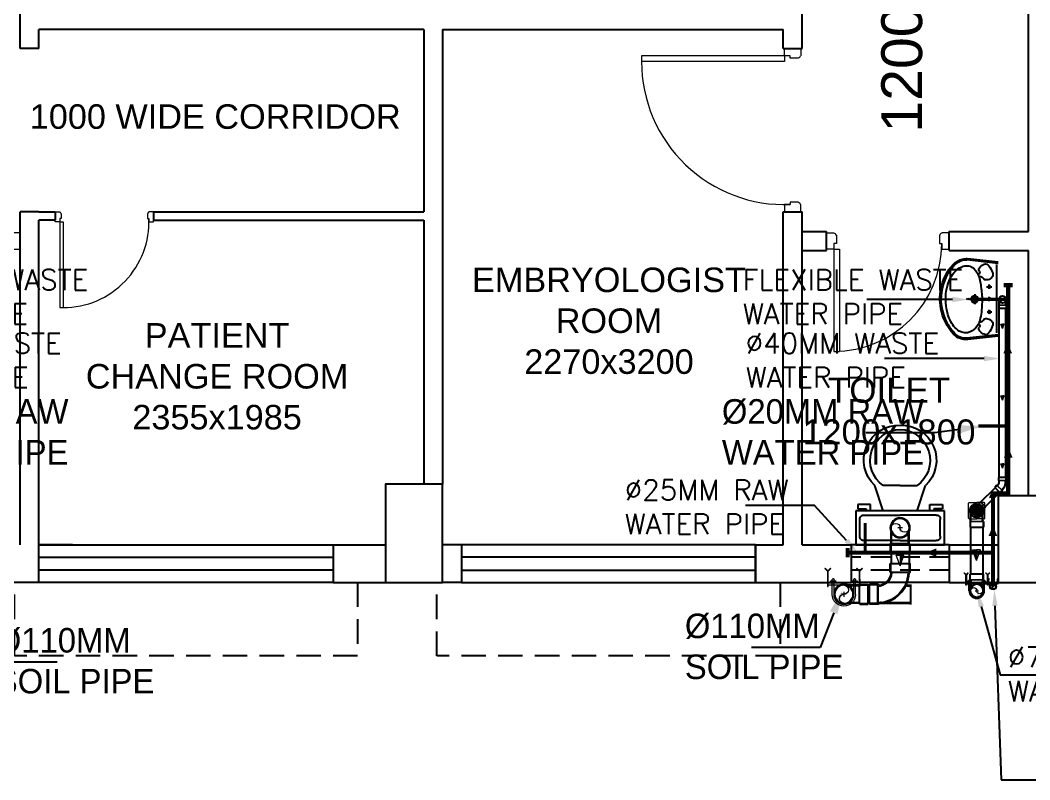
# Model space of a CAD drawing. Header units: millimetres. Extents: x 1448174 to 1599581, y -224422 to -106989.
# Drawn here: x 1552087 to 1558266, y -207290 to -202645 of the extents above; entities that cross this region are included whole.
import ezdxf
from ezdxf import colors
from ezdxf.entities.mleader import LeaderData, LeaderLine
from ezdxf.enums import TextEntityAlignment as Align
from ezdxf.math import Vec2, Vec3

# ---------------------------------------------------------------- set-up
doc = ezdxf.new("R2010")
doc.units = ezdxf.units.MM
doc.header["$LTSCALE"] = 600
doc.header["$MEASUREMENT"] = 0
for name, pattern in [('AI9-LType1', [1.875, 1.25, -0.625]), ('CENTER2', [1.125, 0.75, -0.125, 0.125, -0.125]), ('HIDDEN', [0.375, 0.25, -0.125])]:
    doc.linetypes.add(name, pattern=pattern)
for name, color, linetype, lineweight in [('22-FTfix', 8, 'Continuous', 9), ('DOOR', 144, 'Continuous', 13), ('PHE-SP', 1, 'Continuous', 0), ('PL-CLAMP', 211, 'Continuous', 13), ('PL-RA WATER SUPPLY PIPE', 100, 'Continuous', 0), ('PL-SOFT  WATER SUPPLY PIPE', 162, 'Continuous', 9), ('PL-WATER PIPE CLAMP', 6, 'Continuous', 9), ('PL-WATER PIPING', 1, 'Continuous', 9), ('WALL LINE', 7, 'Continuous', 35)]:
    doc.layers.add(name, color=color, linetype=linetype, lineweight=lineweight)
for name, color, linetype in [('col', 5, 'Continuous'), ('Lines', 7, 'Continuous'), ('phe-text', 1, 'Continuous'), ('PL- WASTE PIPE', 6, 'Continuous'), ('PL-SOIL PIPE', 1, 'Continuous'), ('TEXT', 253, 'Continuous'), ('wall', 1, 'Continuous'), ('walls', 250, 'Continuous'), ('Window', 4, 'Continuous')]:
    doc.layers.add(name, color=color, linetype=linetype)
doc.styles.add('ARIAL', font='arial.ttf')
doc.styles.add('ROMANS', font='romans.shx')
doc.styles.get("Standard").update_dxf_attribs({"font": 'stylu.ttf'})

# ---------------------------------------------------------------- blocks, each defined once
blk = doc.blocks.new('750')
at = {"layer": 'DOOR', "color": 8}
for p, q in [((-50, 705), (-47.5, 705)), ((-35, 690), (-35, 692.5)), ((50, 45), (50, 80)), ((50, 80), (675, 80)), ((675, 45), (675, 80)), ((-50, 45), (-47.5, 45)), ((-35, 60), (-35, 57.5)), ((50, 45), (675, 45))]:
    blk.add_line(p, q, dxfattribs=at)
for points in [[(15, 690), (15, 705), (50, 705), (50, 750), (-50, 750), (-50, 705)], [(-35, 690), (15, 690)], [(15, 60), (15, 45), (50, 45), (50, 0), (-50, 0), (-50, 45)], [(-35, 60), (15, 60)]]:
    blk.add_lwpolyline(points, dxfattribs=at)
for centre, radius, start, end in [((-35, 705), 12.5, 180, 270), ((15, 45), 660, 0, 90), ((-35, 45), 12.5, 90, 180)]:
    blk.add_arc(centre, radius, start, end, dxfattribs=at)
blk = doc.blocks.new('W1800')
at = {"layer": 'wall', "color": 7}
for p, q in [((0, -57.5), (0, 172.5)), ((1800, 172.5), (1800, -57.5))]:
    blk.add_line(p, q, dxfattribs=at)
at = {"layer": 'Window'}
for p, q in [((0, 172.5), (1800, 172.5)), ((0, 97.5), (1800, 97.5)), ((1800, 17.5), (0, 17.5)), ((1800, -57.5), (0, -57.5))]:
    blk.add_line(p, q, dxfattribs=at)
blk = doc.blocks.new('A$C19B8274B')
at = {"layer": 'DOOR'}
blk.add_line((-45, 925), (-80, 925), dxfattribs=at)
at = {"layer": 'DOOR', "color": 8}
for p, q in [((-80, 50), (-80, 925)), ((-45, 50), (-45, 925)), ((-45, 50), (-80, 50)), ((-955, -50), (-955, -47.5)), ((-940, -35), (-942.5, -35)), ((-60, -35), (-57.5, -35)), ((-45, -50), (-45, -47.5))]:
    blk.add_line(p, q, dxfattribs=at)
for points in [[(-940, 15), (-955, 15), (-955, 50), (-1000, 50), (-1000, -50), (-955, -50)], [(-940, -35), (-940, 15)], [(-60, 15), (-45, 15), (-45, 50), (0, 50), (0, -50), (-45, -50)], [(-60, -35), (-60, 15)]]:
    blk.add_lwpolyline(points, dxfattribs=at)
for centre, radius, start, end in [((-80, 50), 875, 90, 182.29244), ((-955, -35), 12.5, 270, 0), ((-45, -35), 12.5, 180, 270)]:
    blk.add_arc(centre, radius, start, end, dxfattribs=at)
blk = doc.blocks.new('clamp')
at = {"layer": 'PL-CLAMP'}
for p, q in [((105.4, 198.4), (168.6, 198.4)), ((105.4, 191.1), (168.6, 191.1)), ((156.2, 205.8), (161.2, 205.8)), ((156.2, 183.7), (161.2, 183.7)), ((163.2, 185.7), (163.2, 203.8)), ((170.6, 196.4), (170.6, 193.1)), ((105.4, 109.4), (168.6, 109.4)), ((105.4, 102), (168.6, 102)), ((156.2, 116.8), (161.2, 116.8)), ((156.2, 94.7), (161.2, 94.7)), ((163.2, 96.7), (163.2, 114.8)), ((170.6, 107.4), (170.6, 104))]:
    blk.add_line(p, q, dxfattribs=at)
for points in [[(138.4, 216.5, -0.414214), (139.4, 217.5), (203.1, 217.5), (214, 228.4), (215.4, 227), (203.9, 215.5), (215.3, 204), (213.9, 202.6), (203, 213.5), (139.4, 213.5, -0.414214), (138.4, 214.5), (138.4, 216.5)], [(138.4, 84.3, -0.414214), (139.4, 85.3), (203.1, 85.3), (214, 96.3), (215.4, 94.9), (203.9, 83.3), (215.3, 71.9), (213.9, 70.5), (203, 81.3), (139.4, 81.3, -0.414214), (138.4, 82.3), (138.4, 84.3)]]:
    blk.add_lwpolyline(points, format="xyb", dxfattribs=at)
for points in [[(146.2, 81.3), (146.2, 217.5)], [(156.2, 81.3), (156.2, 217.5)]]:
    blk.add_lwpolyline(points, dxfattribs=at)
for centre, radius, start, end in [((105.4, 150.2), 48.2, 90, 270), ((161.2, 203.8), 2, 0, 90), ((161.2, 185.7), 2, 270, 0), ((168.6, 196.4), 2, 0, 90), ((168.6, 193.1), 2, 270, 0), ((161.2, 114.8), 2, 0, 90), ((161.2, 96.7), 2, 270, 0), ((168.6, 107.4), 2, 0, 90), ((168.6, 104), 2, 270, 0)]:
    blk.add_arc(centre, radius, start, end, dxfattribs=at)
blk = doc.blocks.new('RISER UP 100')
at = {"color": 0, "linetype": 'Continuous'}
for p, q in [((-98.5, 60), (-148.5, 60)), ((-148.5, -60), (-148.5, 60)), ((-98.5, 60), (-93.5, 55)), ((-93.5, 55), (-24, 55)), ((-98.5, -60), (-148.5, -60)), ((-98.5, -60), (-93.5, -55)), ((-93.5, -55), (-24, -55))]:
    blk.add_line(p, q, dxfattribs=at)
at = {"color": 8, "linetype": 'Continuous', "lineweight": 0, "ltscale": 0.005}
for p, q in [((-98.5, 55), (-148.5, 55)), ((-98.5, -55), (-98.5, 55)), ((-98.5, 55), (-93.5, 50)), ((-93.5, -50), (-93.5, 50)), ((-93.5, 50), (-33.2, 50)), ((-98.5, -55), (-148.5, -55)), ((-98.5, -55), (-93.5, -50)), ((-93.5, -50), (-33.2, -50))]:
    blk.add_line(p, q, dxfattribs=at)
at = {"color": 8, "linetype": 'CENTER2', "lineweight": 0}
for p, q in [((-15, 0), (15, 0)), ((0, 15), (0, -15))]:
    blk.add_line(p, q, dxfattribs=at)
at = {"color": 0, "linetype": 'Continuous'}
blk.add_circle((0, 0), 60, dxfattribs=at)
at = {"color": 8, "linetype": 'Continuous', "lineweight": 0, "ltscale": 0.005}
blk.add_circle((0, 0), 55, dxfattribs=at)
at = {"color": 8, "linetype": 'Continuous', "lineweight": 0}
for centre, start, end in [((0, 27.5), 90, 270), ((0, -27.5), 270, 90)]:
    blk.add_arc(centre, 27.5, start, end, dxfattribs=at)
blk = doc.blocks.new('ELBOW')
at = {"color": 0, "linetype": 'Continuous'}
for p, q in [((-114, 296), (107, 296)), ((-114, 203), (-114, 296)), ((107, 203), (107, 296)), ((-114, 203), (-104, 192)), ((-103, 196), (-103, -160)), ((107, 203), (96, 192)), ((243, 68), (232, 57)), ((243, 68), (337, 68)), ((337, 68), (337, -154)), ((96, -97), (96, -160)), ((243, -154), (233, -143)), ((243, -154), (337, -154))]:
    blk.add_line(p, q, dxfattribs=at)
at = {"color": 8, "linetype": 'Continuous', "lineweight": 0, "ltscale": 0.005}
for p, q in [((-104, 207), (-104, 296)), ((96, 207), (96, 296)), ((-104, 207), (96, 207)), ((-104, 207), (-93, 196)), ((-93, 196), (86, 196)), ((-93, 120), (-93, -160)), ((96, 207), (86, 196)), ((247, 57), (237, 47)), ((237, 46), (237, -132)), ((247, 57), (247, -143)), ((247, 57), (337, 57)), ((85, -92), (85, -160)), ((247, -143), (237, -132)), ((247, -143), (337, -143))]:
    blk.add_line(p, q, dxfattribs=at)
at = {"color": 8, "linetype": 'Continuous', "ltscale": 0.005}
blk.add_line((-93, 168), (-93, 170), dxfattribs=at)
at = {"color": 0, "linetype": 'Continuous', "const_width": 25}
blk.add_lwpolyline([(-119, -160), (107, -160)], dxfattribs=at)
at = {"color": 0, "linetype": 'Continuous'}
for radius, start, end in [(352, 182.6788, 267.4888), (153, 186.5529, 263.9469)]:
    blk.add_arc((248, 209), radius, start, end, dxfattribs=at)
at = {"color": 8, "linetype": 'Continuous', "lineweight": 0, "ltscale": 0.005}
for centre, radius, start, end in [((246, 207), 339, 180, 268.3564), ((247, 207), 162, 180.0823, 266.3468)]:
    blk.add_arc(centre, radius, start, end, dxfattribs=at)
at = {"layer": 'PL-SOIL PIPE', "ltscale": 300}
blk.add_line((-93, 196), (-93, 207), dxfattribs=at)
blk = doc.blocks.new('A$C0B1B3CFA')
at = {"layer": 'PHE-SP'}
h = blk.add_hatch(color=7, dxfattribs=at)
h.dxf.hatch_style = 1
h.paths.add_polyline_path([(-0.0495, 0.0226), (-0.0495, 0), (0.0124, 0)])
at = {"layer": 'PHE-SP', "color": 7}
for points in [[(-0.0495, 0), (0.0124, 0), (-0.0495, 0.0226), (-0.0495, 0)], [(-0.0495, 0), (0.0124, 0), (-0.0495, -0.0226), (-0.0495, 0)]]:
    blk.add_lwpolyline(points, dxfattribs=at)
blk = doc.blocks.new('Z$W@#3BD47561')
at = {"layer": 'PHE-SP', "xscale": 49.00933755098914, "yscale": 49.00933755098914, "zscale": 49.00933755098914, "rotation": 270}
blk.add_blockref('A$C0B1B3CFA', (0, 0), dxfattribs=at)
blk = doc.blocks.new('Z$W@#4AA511D8')
at = {"layer": 'phe-text', "linetype": 'ByBlock', "lineweight": -2, "ltscale": 0.5, "xscale": 0.0244727334018079, "yscale": 0.0244727334018079, "zscale": 0.0244727334018079, "rotation": 270}
blk.add_blockref('Z$W@#3BD47561', (0.0148, 0), dxfattribs=at)
blk = doc.blocks.new('A$C525867A1')
at = {"layer": '22-FTfix', "color": 1, "lineweight": 0}
for p, q in [((-3.7, 76.6), (-40.1, 40.1)), ((76.4, 3.7), (3.3, 76.6)), ((-76.6, 3.5), (-40.1, 40.1)), ((42, 42.1), (-42, -42.1)), ((-3.5, -76.4), (-76.6, -3.4)), ((3.4, -76.4), (39.9, -39.8)), ((76.4, -3.3), (39.9, -39.8))]:
    blk.add_line(p, q, dxfattribs=at)
at = {"layer": '22-FTfix', "color": 1, "linetype": 'AI9-LType1', "lineweight": 0}
blk.add_line((42, -41.9), (-42.2, 42.1), dxfattribs=at)
at = {"layer": '22-FTfix', "color": 3, "lineweight": 0}
for p, q in [((-18.4, 18.3), (-39.5, -2.8)), ((-10.4, 10.4), (-35.8, -15.1)), ((-14.5, 14.5), (-35.7, -6.6)), ((-23.3, 23.2), (-32.4, 14)), ((-6.5, 6.5), (-31.9, -18.9)), ((-23.3, 23.2), (-14.1, 32.4)), ((-18.4, 18.3), (2.7, 39.5)), ((-14.5, 14.5), (6.6, 35.7)), ((-10.4, 10.4), (15, 35.8)), ((-6.5, 6.5), (18.9, 32)), ((-1.9, 1.2), (-1.5, 1.5)), ((-1.4, 0.7), (-1.9, 1.2)), ((-1.2, 1.9), (-1.5, 1.5)), ((-0.7, 1.4), (-1.2, 1.9)), ((1.2, 1.9), (0.7, 1.4)), ((1.9, 1.2), (1.2, 1.9)), ((1.9, 1.2), (1.4, 0.7)), ((5.2, 9.3), (24.6, 28.7)), ((6.5, -6.5), (31.9, 18.9)), ((9.2, 5.2), (28.6, 24.6)), ((10.4, -10.4), (35.8, 15.1)), ((14.5, -14.5), (35.7, 6.6)), ((18.4, -18.3), (39.5, 2.8)), ((-9.2, -5.2), (-28.6, -24.6)), ((-5.2, -9.3), (-24.6, -28.7)), ((6.5, -6.5), (-18.9, -32)), ((10.4, -10.4), (-15, -35.8)), ((14.5, -14.5), (-6.6, -35.7)), ((18.4, -18.3), (-2.7, -39.5)), ((-1.9, -1.2), (-1.4, -0.7)), ((-1.2, -1.9), (-1.9, -1.2)), ((-1.2, -1.9), (-0.7, -1.4)), ((1.2, -1.9), (0.7, -1.4)), ((1.2, -1.9), (1.5, -1.5)), ((1.9, -1.2), (1.4, -0.7)), ((1.9, -1.2), (1.5, -1.5)), ((23.3, -23.2), (14.1, -32.4)), ((23.3, -23.2), (32.4, -14))]:
    blk.add_line(p, q, dxfattribs=at)
at = {"layer": '22-FTfix', "color": 1, "lineweight": 0}
blk.add_circle((-0.1, 0.1), 49.4, dxfattribs=at)
at = {"layer": '22-FTfix', "color": 3, "lineweight": 0}
for centre, radius in [((0, 0), 45.2), ((-0.1, -0.1), 44.9), ((0, 0), 4.18), ((0, 0), 3.93)]:
    blk.add_circle(centre, radius, dxfattribs=at)
at = {"layer": '22-FTfix', "color": 1, "lineweight": 0}
for points in [[(3.3, 76.6), (1.4, 78.5), (-1.8, 78.5), (-3.7, 76.6)], [(-76.6, 3.5), (-78.5, 1.6), (-78.5, -1.5), (-76.6, -3.4)], [(76.4, -3.3), (78.3, -1.4), (78.3, 1.8), (76.4, 3.7)], [(-3.5, -76.4), (-1.6, -78.3), (1.5, -78.3), (3.4, -76.4)]]:
    blk.add_open_spline(points, degree=3, dxfattribs=at)
for points in [[(-35.3, 35.2), (-54.6, 15.8), (-54.6, -15.7), (-35.2, -35), (-15.8, -54.4), (15.7, -54.4), (35, -35)], [(-35.3, 35.2), (-15.9, 54.6), (15.5, 54.6), (35, 35.3), (54.4, 15.9), (54.4, -15.6), (35, -35)]]:
    blk.add_open_spline(points, degree=3, knots=[0, 0, 0, 0, 1, 1, 1, 2, 2, 2, 2], dxfattribs=at)
at = {"layer": '22-FTfix', "color": 3, "lineweight": 0}
for points in [[(-36.8, 17.1), (-37.4, 15.7), (-36.8, 14.1), (-35.5, 13.5), (-34.4, 13), (-33.2, 13.2), (-32.4, 14)], [(-14.1, 32.4), (-13, 33.4), (-13, 35.2), (-14.1, 36.2), (-14.9, 37), (-16.1, 37.2), (-17.2, 36.7)], [(6.6, 35.7), (7.6, 36.7), (7.6, 38.5), (6.6, 39.5), (5.5, 40.6), (3.8, 40.6), (2.7, 39.5)], [(5.2, 9.3), (4.1, 8.1), (4.1, 6.3), (5.2, 5.2), (6.3, 4.1), (8.1, 4.1), (9.2, 5.2)], [(18.9, 32), (19.9, 33), (19.9, 34.8), (18.9, 35.8), (17.8, 36.9), (16.1, 36.9), (15, 35.8)], [(28.6, 24.6), (29.7, 25.7), (29.7, 27.6), (28.6, 28.7), (27.5, 29.8), (25.7, 29.8), (24.6, 28.7)], [(35.8, 15.1), (36.8, 16.2), (36.8, 17.9), (35.8, 18.9), (34.7, 20), (33, 20), (31.9, 18.9)], [(39.5, 2.8), (40.6, 3.9), (40.5, 5.6), (39.5, 6.6), (38.4, 7.7), (36.7, 7.7), (35.7, 6.6)], [(-39.5, -2.8), (-40.6, -3.9), (-40.5, -5.6), (-39.5, -6.6), (-38.4, -7.7), (-36.7, -7.7), (-35.7, -6.6)], [(-35.8, -15.1), (-36.8, -16.2), (-36.8, -17.9), (-35.8, -18.9), (-34.7, -20), (-33, -20), (-31.9, -18.9)], [(-28.6, -24.6), (-29.7, -25.7), (-29.7, -27.6), (-28.6, -28.7), (-27.5, -29.8), (-25.7, -29.8), (-24.6, -28.7)], [(-18.9, -32), (-19.9, -33), (-19.9, -34.8), (-18.9, -35.8), (-17.8, -36.9), (-16.1, -36.9), (-15, -35.8)], [(-5.2, -9.3), (-4.1, -8.1), (-4.1, -6.3), (-5.2, -5.2), (-6.3, -4.1), (-8.1, -4.1), (-9.2, -5.2)], [(-6.6, -35.7), (-7.6, -36.7), (-7.6, -38.4), (-6.6, -39.5), (-5.5, -40.6), (-3.8, -40.6), (-2.7, -39.5)], [(14.1, -32.4), (13, -33.4), (13, -35.1), (14.1, -36.2), (14.9, -37), (16.1, -37.2), (17.2, -36.7)], [(36.8, -17.1), (37.4, -15.7), (36.8, -14.1), (35.5, -13.5), (34.4, -13), (33.2, -13.2), (32.4, -14)]]:
    blk.add_open_spline(points, degree=3, knots=[0, 0, 0, 0, 1, 1, 1, 2, 2, 2, 2], dxfattribs=at)
for points in [[(-28.7, 28.6), (-32, 25.3), (-34.8, 21.4), (-36.8, 17.1)], [(-17.2, 36.7), (-21.4, 34.7), (-25.3, 32), (-28.7, 28.6)], [(-1.4, -0.7), (-1, -0.3), (-1, 0.3), (-1.4, 0.7)], [(-0.7, 1.4), (-0.3, 1), (0.3, 1), (0.7, 1.4)], [(1.4, 0.7), (1, 0.3), (1, -0.3), (1.4, -0.7)], [(0.7, -1.4), (0.3, -1), (-0.3, -1), (-0.7, -1.4)], [(17.2, -36.7), (21.4, -34.7), (25.3, -32), (28.7, -28.6)], [(28.7, -28.6), (32, -25.3), (34.8, -21.4), (36.8, -17.1)]]:
    blk.add_open_spline(points, degree=3, dxfattribs=at)
blk = doc.blocks.new('G$C6D3250BF')
at = {"layer": 'PL- WASTE PIPE', "linetype": 'ByBlock', "ltscale": 5, "xscale": -0.08841918452952499, "yscale": 0.08841918454157253, "zscale": 0.08841918448567115, "rotation": 225.0593839872961}
blk.add_blockref('A$C525867A1', (0, 0), dxfattribs=at)
blk = doc.blocks.new('WATER PIPE CLAMP')
at = {"layer": 'PL-CLAMP'}
for p, q in [((-61, 87), (-63, 86)), ((-63, 86), (-54, 78)), ((-52, 78), (-61, 87)), ((-54, 78), (-54, 28)), ((-54, 41), (53, 41)), ((-54, 33), (53, 33)), ((-53, 27), (-52, 27)), ((-43, 87), (-52, 78)), ((-51, 78), (-42, 86)), ((-51, 28), (-51, 78)), ((-44, 41), (-44, 45)), ((-42, 86), (-43, 87)), ((-42, 46), (-28, 46)), ((-38, 1), (-38, 51)), ((-34, 52), (-36, 52)), ((-32, 1), (-32, 51)), ((-26, 41), (-26, 45)), ((26, 41), (26, 45)), ((28, 46), (42, 46)), ((32, 1), (32, 51)), ((36, 52), (34, 52)), ((38, 1), (38, 51)), ((42, 87), (41, 86)), ((41, 86), (50, 78)), ((51, 78), (42, 87)), ((44, 41), (44, 45)), ((50, 78), (50, 28)), ((50, 27), (52, 27)), ((60, 87), (51, 78)), ((53, 78), (61, 86)), ((53, 28), (53, 78)), ((61, 86), (60, 87))]:
    blk.add_line(p, q, dxfattribs=at)
for centre, radius, start, end in [((-53, 28), 0.784, 180.024, 270.024), ((-52, 28), 0.784, 270.024, 0.024), ((-42, 45), 1.57, 90.025, 180.025), ((-36, 51), 1.57, 90.025, 180.025), ((0, 1), 37.8, 180.025, 0.025), ((-34, 51), 1.57, 0.025, 90.025), ((-28, 45), 1.57, 0.025, 90.025), ((28, 45), 1.57, 90.025, 180.025), ((34, 51), 1.57, 90.025, 180.025), ((36, 51), 1.57, 0.025, 90.025), ((42, 45), 1.57, 0.025, 90.025), ((50, 28), 0.784, 180.024, 270.024), ((52, 28), 0.784, 270.024, 0.024)]:
    blk.add_arc(centre, radius, start, end, dxfattribs=at)
blk = doc.blocks.new('1234WE12')
at = {"layer": 'PL-SOFT  WATER SUPPLY PIPE', "color": 8, "linetype": 'CENTER2', "lineweight": 0}
for p, q in [((4.4, 0), (-4.4, 0)), ((0, 4.4), (0, -4.3))]:
    blk.add_line(p, q, dxfattribs=at)
at = {"layer": 'PL-SOFT  WATER SUPPLY PIPE', "color": 3, "linetype": 'Continuous'}
blk.add_circle((0, 0), 17.5, dxfattribs=at)
at = {"layer": 'PL-SOFT  WATER SUPPLY PIPE', "color": 8, "linetype": 'Continuous', "lineweight": 0, "ltscale": 0.005}
blk.add_circle((0, 0), 16, dxfattribs=at)
at = {"layer": 'PL-SOFT  WATER SUPPLY PIPE', "color": 8, "linetype": 'Continuous', "lineweight": 0}
for centre, start, end in [((-8, 0), 180.13833, 0.13833), ((8, 0), 0.13833, 180.13833)]:
    blk.add_arc(centre, 8, start, end, dxfattribs=at)
blk = doc.blocks.new('100 ELBOW')
at = {"color": 0, "linetype": 'Continuous'}
for p, q in [((-77, 1), (-86, -8)), ((72, 61), (67, 55)), ((72, 61), (124, 61)), ((124, 61), (124, -61)), ((-94, -8), (-131, -44)), ((-131, -44), (-44, -131)), ((-94, -8), (-86, -8)), ((-8, -94), (-44, -131)), ((0, -78), (-8, -86)), ((-8, -94), (-8, -86)), ((72, -61), (66, -55)), ((72, -61), (124, -61))]:
    blk.add_line(p, q, dxfattribs=at)
at = {"color": 8, "linetype": 'Continuous', "lineweight": 0, "ltscale": 0.005}
for p, q in [((75, 55), (69, 49)), ((69, -49), (69, 49)), ((75, -55), (75, 55)), ((75, 55), (124, 55)), ((-92, -14), (-126, -49)), ((-92, -14), (-14, -92)), ((-92, -14), (-83, -14)), ((-83, -14), (-14, -83)), ((-14, -92), (-49, -126)), ((-4, -74), (-14, -83)), ((-14, -92), (-14, -83)), ((75, -55), (69, -49)), ((75, -55), (124, -55))]:
    blk.add_line(p, q, dxfattribs=at)
at = {"color": 8, "linetype": 'Continuous', "ltscale": 0.005}
blk.add_line((-72, -3), (-73, -4), dxfattribs=at)
at = {"color": 8, "linetype": 'Continuous', "lineweight": 0, "ltscale": 0.005}
for centre, radius, start, end in [((62, -148), 198, 87.8618, 137.18), ((61, -147), 98.2, 85.3383, 131.766)]:
    blk.add_arc(centre, radius, start, end, dxfattribs=at)
at = {"color": 0, "linetype": 'Continuous'}
for centre, radius, start, end in [((62, -148), 204, 88.5977, 133.0508), ((61, -147), 92.3, 86.6643, 131.6643)]:
    blk.add_arc(centre, radius, start, end, dxfattribs=at)
blk = doc.blocks.new('aa')
at = {"layer": 'PL- WASTE PIPE', "color": 4, "ltscale": 5}
for p, q in [((-2.73, 0.11), (-2.56, -0.11)), ((-2.56, -0.11), (-2.35, 0.11)), ((-2.35, 0.11), (-2.18, -0.11)), ((-2.18, -0.11), (-1.97, 0.11)), ((-1.97, 0.11), (-1.81, -0.11)), ((-1.81, -0.11), (-1.6, 0.11)), ((-1.6, 0.11), (-1.43, -0.11)), ((-1.43, -0.11), (-1.22, 0.11)), ((-1.22, 0.11), (-1.05, -0.11)), ((-1.05, -0.11), (-0.84, 0.11)), ((-0.84, 0.11), (-0.67, -0.11)), ((-0.67, -0.11), (-0.46, 0.11)), ((-0.46, 0.11), (-0.29, -0.11)), ((-0.29, -0.11), (-0.08, 0.11)), ((-0.08, 0.11), (0.08, -0.11)), ((0.08, -0.11), (0.29, 0.11)), ((0.29, 0.11), (0.46, -0.11)), ((0.46, -0.11), (0.67, 0.11)), ((0.67, 0.11), (0.84, -0.11)), ((0.84, -0.11), (1.05, 0.11)), ((1.05, 0.11), (1.22, -0.11)), ((1.22, -0.11), (1.43, 0.11)), ((1.43, 0.11), (1.6, -0.11)), ((1.6, -0.11), (1.81, 0.11)), ((1.81, 0.11), (1.97, -0.11)), ((1.97, -0.11), (2.18, 0.11)), ((2.18, 0.11), (2.35, -0.11)), ((2.35, -0.11), (2.56, 0.11)), ((2.56, 0.11), (2.73, -0.11)), ((2.73, -0.11), (2.94, 0.11)), ((2.94, 0.11), (3.11, -0.11)), ((3.11, -0.11), (3.32, 0.11)), ((3.32, 0.11), (3.49, -0.11)), ((3.49, -0.11), (3.7, 0.11))]:
    blk.add_line(p, q, dxfattribs=at)
blk = doc.blocks.new('u46')
at = {"color": 8, "lineweight": 25}
for p, q in [((-10.2, 228.4), (174.5, 249.1)), ((-10.2, 220.4), (181.2, 241.9)), ((-0.6, -208.9), (0.6, 208.9)), ((56.5, 80.8), (29.2, 80.8)), ((44.2, 92.9), (44.2, 66.7)), ((61.7, 1.6), (29.2, 1.6)), ((44.2, 13.7), (44.2, -12.6)), ((163.2, 3), (101.8, 3)), ((133.1, -27.2), (133.1, 33.1)), ((44.2, -61.1), (44.2, -87.4)), ((61.7, -73.2), (29.2, -73.2)), ((-10.2, -216.1), (181.2, -237.6)), ((-10.2, -224.1), (174.5, -244.8))]:
    blk.add_line(p, q, dxfattribs=at)
at = {"color": 8, "extrusion": (0, 0, -1)}
for centre, major_axis, start_param, end_param in [((187.7, 150.5), (0, 99.5), -0.132539, 0.848731), ((144.8, 128.2), (1.1, 126.1), -1.238036, -0.892193), ((65.8, 198.9), (0, 20.7), -1.101507, 0.481509), ((57.5, 163.3), (-0.3, 56.9), 0.324902, 0.965135), ((208, 103.4), (0, 109.8), -1.431017, -0.436146), ((90.3, 184.5), (0, 17.9), 0.880684, 2.260744), ((189.6, 137.7), (0, 70.9), -0.405199, 0.56573), ((185.8, 147.6), (0.1, 94.4), -0.049658, 0.838116), ((153.9, 79), (-0.2, 139.7), 0.557563, 1.193786), ((57.3, 20.1), (0, 275.4), 0.806541, 1.180915), ((49.5, 13.5), (-0.1, 293.9), 0.809856, 1.41441), ((56, 154.5), (0, 34), 4.33982, 5.202657), ((64.6, 170.4), (0.3, 49.2), 3.359735, 4.09512), ((62.5, 153), (0, 31.9), 2.620328, 3.422401), ((104.1, 117.8), (-0.2, 26.8), -1.278641, -0.487266), ((96.3, 135.9), (0, 7.39), -0.727724, 1.373337), ((110.3, 167.2), (-6.08, 6.08), 4.867594, 6.265028), ((110.5, 165), (5.47, 5.47), 2.097053, 3.541809), ((13.1, 6.8), (0, 297.5), 1.141495, 1.637774), ((35, 2.5), (0, 302.7), 1.155365, 1.952189), ((44.2, 80.8), (0.02, 6.43), 3.139035, 9.42222), ((820.2, -1), (0.1, 732.1), -1.56667, -1.474079), ((387.1, 47.9), (-0.3, 296.4), -1.495794, -1.328336), ((44.2, 1.6), (0.08, 6.43), 3.12883, 9.412015), ((888.1, 36.7), (0.8, 800.7), 4.558159, 4.668067), ((133.1, 3), (0, 21.6), 3.141254, 9.424439), ((133.1, 3), (-0.1, 15.5), 3.145308, 9.428493), ((133.1, 3), (0, 10.9), 3.142047372431534, 9.42523267961112), ((72.5, -1.7), (-0.1, 274.2), 1.346594, 1.865175), ((62.5, -10.9), (0, 247.5), 1.579809, 2.112792), ((64.6, -163.9), (0.1, 49.2), -0.960797, -0.225412), ((44.2, -73.2), (0.02, 6.43), 3.139035, 9.42222), ((62.5, -146.6), (-0.1, 31.9), -0.276767, 0.525307), ((104.1, -111.4), (0.2, 26.8), 3.628858, 4.420234), ((263.1, -73.7), (0.1, 166.8), 4.181112, 4.641559), ((56.1, -13.3), (0.2, 287), 1.808981, 2.322804), ((124.5, -51.6), (-0.2, 200.3), 1.868215, 2.281789), ((56, -148.1), (0, 34), 4.222121, 5.084958), ((144.8, -121.8), (-0.3, 126.1), 4.027191, 4.373034), ((96.6, -128.2), (-0.03, 8.55), 1.455188, 3.796569), ((110.3, -160.8), (-6.08, 6.08), 4.730546, 6.12798), ((111.3, -159.3), (6.17, 6.17), 4.354779, 6.027124), ((90.3, -178.1), (0, 17.9), 0.880848, 2.260908), ((192.6, -126.1), (0, 80.1), 3.554495, 4.299548), ((163.1, -79.8), (0.2, 126), 2.054055, 2.802751), ((171.7, -117.2), (-0.1, 123.1), 2.127435, 2.640092), ((65.8, -192.5), (0, 20.7), 2.661884, 4.2449), ((57.5, -156.9), (0.3, 56.9), 2.176458, 2.816691), ((181.2, -107), (0, 94.7), 2.890537, 3.362984), ((184.7, -162.2), (-0.1, 83.2), 2.850118, 3.264751), ((188.2, -159.7), (0, 78.1), 2.562376, 3.231693), ((187.2, -138.1), (-0.1, 106), 2.310552, 2.942572)]:
    blk.add_ellipse(centre, major_axis=major_axis, ratio=1, start_param=start_param, end_param=end_param, dxfattribs=at)
blk = doc.blocks.new('rhej')
at = {"color": 8, "lineweight": 25}
for p, q in [((271.6, 188.9), (271.6, 266.4)), ((271.6, 266.4), (297.5, 266.4)), ((297.5, 266.4), (297.5, 214.7)), ((310.4, 279.4), (310.4, -263.7)), ((517.3, 279.4), (310.4, 279.4)), ((465.6, 253.5), (362.2, 253.5)), ((517.3, 7.8), (517.3, 279.4)), ((310.4, 188.9), (271.6, 188.9)), ((297.5, 214.7), (310.4, 214.7)), ((336.3, 227.7), (336.3, 7.8)), ((491.5, 7.8), (491.5, 227.7)), ((310.4, 111.3), (155.3, 163)), ((155.3, 7.8), (155.3, 111.3)), ((155.3, 7.8), (155.3, -95.6)), ((336.3, -212), (336.3, 7.8)), ((491.5, 7.8), (491.5, -212)), ((517.3, -263.7), (517.3, 7.8)), ((310.4, -95.6), (155.3, -147.3)), ((271.6, -173.2), (271.6, -250.8)), ((310.4, -173.2), (271.6, -173.2)), ((297.5, -250.8), (297.5, -199.1)), ((297.5, -199.1), (310.4, -199.1)), ((465.6, -237.9), (362.2, -237.9)), ((271.6, -250.8), (297.5, -250.8)), ((310.4, -263.7), (517.3, -263.7))]:
    blk.add_line(p, q, dxfattribs=at)
at = {"color": 8, "extrusion": (0, 0, -1)}
for centre, major_axis, start_param, end_param in [((0, 15.7), (151.4, -151.4), 2.319632, 4.738539), ((358.9, 230.9), (-16.2, -16.2), 0.643501, 2.498091), ((468.8, 230.9), (16.2, -16.2), 3.785094, 5.639684), ((0.9, 2.3), (-133.6, -133.6), 0.814663, 3.31238), ((0, 0), (-151.4, -151.4), 4.686239, 7.105146), ((0.9, 13.4), (-133.6, -133.6), 4.541602, 7.039318), ((358.9, -215.2), (-16.2, -16.2), -0.927295, 0.927295), ((468.8, -215.2), (16.2, -16.2), 5.35589, 7.21048)]:
    blk.add_ellipse(centre, major_axis=major_axis, ratio=1, start_param=start_param, end_param=end_param, dxfattribs=at)

msp = doc.modelspace()

# ---------------------------------------------------------------- linework, layer by layer
at = {"layer": 'col'}
for points in [[(1554322.2181, -206082.8395), (1554672.2181, -206082.8395), (1554672.2181, -205482.8395), (1554322.2181, -205482.8395)], [(1558072.2181, -206082.8395), (1558372.2181, -206082.8395), (1558372.2181, -205552.8395), (1558072.2181, -205552.8395)]]:
    msp.add_lwpolyline(points, close=True, dxfattribs=at)
at = {"layer": 'Lines', "linetype": 'HIDDEN'}
for points in [[(1554152.2181, -206082.8395), (1554152.2181, -206532.8395), (1552052.2181, -206532.8395), (1552052.2181, -206082.8395)], [(1556737.2181, -206082.8395), (1556737.2181, -206532.8395), (1554637.2181, -206532.8395), (1554637.2181, -206082.8395)]]:
    msp.add_lwpolyline(points, dxfattribs=at)
at = {"layer": 'PL- WASTE PIPE', "color": 84, "linetype": 'ByBlock', "ltscale": 5}
for p, q in [((1558079.0359, -205441.5997), (1558079.0359, -204407.2597)), ((1558119.0359, -205441.6068), (1558119.0357, -204407.3882)), ((1557965.1064, -205592.2519), (1558053.1772, -205504.1811)), ((1557993.3907, -205620.5362), (1558081.3707, -205532.5563))]:
    msp.add_line(p, q, dxfattribs=at)
at = {"layer": 'PL- WASTE PIPE', "linetype": 'ByBlock', "ltscale": 5}
for points in [[(1557903.6219, -205745.6443), (1557903.6219, -206032.6059)], [(1557978.4732, -205745.6443), (1557978.4732, -206032.6059)]]:
    msp.add_lwpolyline(points, dxfattribs=at)
at = {"layer": 'PL-SOFT  WATER SUPPLY PIPE', "color": 3, "const_width": 25}
for points in [[(1558040.8519, -206107.2774), (1558040.8519, -205539.3103), (1558133.3322, -205539.3103), (1558133.3322, -204265.6026)], [(1558105.1054, -204265.6026), (1558161.559, -204265.6026)], [(1557150.6283, -205929.4459), (1557150.6283, -205872.9923)], [(1558040.8519, -205901.2191), (1557150.6283, -205901.2191)]]:
    msp.add_lwpolyline(points, dxfattribs=at)
at = {"layer": 'PL-SOFT  WATER SUPPLY PIPE', "color": 5, "const_width": 20}
for points in [[(1558133.3322, -204352.5216), (1557950.8944, -204352.5216)], [(1558133.3322, -205126.5179), (1557950.8944, -205126.5179)], [(1557258.3354, -205901.2894), (1557258.3354, -205718.8516)]]:
    msp.add_lwpolyline(points, dxfattribs=at)
at = {"layer": 'PL-SOIL PIPE', "color": 1, "linetype": 'Continuous'}
for p, q in [((1557417.3272, -205897.5967), (1557417.3272, -205968.4698)), ((1557527.1091, -205897.5967), (1557527.1091, -205968.4698)), ((1557276.2586, -206100.6173), (1557285.502, -206100.6173)), ((1557276.2586, -206210.3993), (1557285.502, -206210.3993))]:
    msp.add_line(p, q, dxfattribs=at)
at = {"layer": 'PL-WATER PIPING', "color": 61, "true_color": 0xd8e58c}
for points in [[(1558130.7454, -204682.7326, 53.2552, 0, 0), (1558130.7454, -204617.9215, 0, 0, 0)], [(1558133.8755, -205320.4641, 53.2552, 0, 0), (1558133.8755, -205255.653, 0, 0, 0)], [(1558040.2836, -205799.7468, 53.2552, 0, 0), (1558040.2836, -205734.9357, 0, 0, 0)], [(1557694.6964, -205901.2191, 53.2552, 0, 0), (1557629.8853, -205901.2191, 0, 0, 0)]]:
    msp.add_lwpolyline(points, format="xyseb", dxfattribs=at)
at = {"layer": 'walls'}
for p, q in [((1558257.2181, -203937.8395), (1558257.2181, -199802.8395)), ((1552087.2181, -202817.8395), (1552087.2181, -202437.8395)), ((1556872.2181, -202817.8395), (1556872.2181, -202472.8395)), ((1552202.2181, -202817.8395), (1552202.2181, -202702.8395)), ((1553102.2181, -202702.8395), (1552202.2181, -202702.8395)), ((1554557.2181, -202702.8395), (1553102.2181, -202702.8395)), ((1554557.2181, -202702.8395), (1554557.2181, -203817.8395)), ((1554672.2181, -202702.8395), (1554672.2181, -205482.8395)), ((1554672.2181, -202702.8395), (1556757.2181, -202702.8395)), ((1556757.2181, -202817.8395), (1556757.2181, -202702.8395)), ((1552202.2181, -202817.8395), (1552087.2181, -202817.8395)), ((1556757.2181, -202817.8395), (1556872.2181, -202817.8395)), ((1552202.2181, -203817.8395), (1552087.2181, -203817.8395)), ((1552087.2181, -205852.8395), (1552087.2181, -203817.8395)), ((1552202.2181, -203817.8395), (1552302.2181, -203817.8395)), ((1552302.2181, -203817.8395), (1552302.2181, -203867.8395)), ((1552902.2181, -203817.8395), (1552902.2181, -203867.8395)), ((1552902.2181, -203817.8395), (1554557.2181, -203817.8395)), ((1556757.2181, -203817.8395), (1556872.2181, -203817.8395)), ((1556757.2181, -205852.8395), (1556757.2181, -203817.8395)), ((1556872.2181, -205852.8395), (1556872.2181, -203817.8395)), ((1552202.2181, -205852.8395), (1552202.2181, -203867.8395)), ((1552302.2181, -203867.8395), (1552202.2181, -203867.8395)), ((1552902.2181, -203867.8395), (1554557.2181, -203867.8395)), ((1554557.2181, -203867.8395), (1554557.2181, -204277.8395)), ((1556872.2181, -203937.8395), (1557022.2181, -203937.8395)), ((1557022.2181, -204052.8395), (1557022.2181, -203937.8395)), ((1557772.2181, -204052.8395), (1557772.2181, -203937.8395)), ((1557772.2181, -203937.8395), (1558257.2181, -203937.8395)), ((1556872.2181, -204052.8395), (1557022.2181, -204052.8395)), ((1557772.2181, -204052.8395), (1558257.2181, -204052.8395)), ((1558257.2181, -205552.8395), (1558257.2181, -204052.8395)), ((1554557.2181, -204277.8395), (1554557.2181, -205482.8395)), ((1552407.2181, -205852.8395), (1552202.2181, -205852.8395)), ((1554002.2181, -205852.8395), (1554322.2181, -205852.8395)), ((1554002.2181, -205852.8395), (1554002.2181, -206082.8395)), ((1554787.2181, -205852.8395), (1554672.2181, -205852.8395)), ((1554787.2181, -205852.8395), (1554787.2181, -206082.8395)), ((1556587.2181, -205852.8395), (1556757.2181, -205852.8395)), ((1556587.2181, -205852.8395), (1556587.2181, -206082.8395)), ((1556872.2181, -205852.8395), (1557172.2181, -205852.8395)), ((1557172.2181, -205852.8395), (1557172.2181, -206082.8395)), ((1557772.2181, -205852.8395), (1558072.2181, -205852.8395)), ((1557772.2181, -205852.8395), (1557772.2181, -206082.8395)), ((1552407.2181, -206082.8395), (1551872.2181, -206082.8395)), ((1554002.2181, -206082.8395), (1554322.2181, -206082.8395)), ((1554787.2181, -206082.8395), (1554672.2181, -206082.8395)), ((1556587.2181, -206082.8395), (1557172.2181, -206082.8395)), ((1557772.2181, -206082.8395), (1558072.2181, -206082.8395))]:
    msp.add_line(p, q, dxfattribs=at)
at = {"layer": 'Window', "ltscale": 750}
for p, q in [((1557772.2181, -205852.8395), (1557172.2181, -205852.8395)), ((1557772.2181, -206082.8395), (1557172.2181, -206082.8395))]:
    msp.add_line(p, q, dxfattribs=at)
at = {"layer": 'Window', "linetype": 'HIDDEN', "ltscale": 0.8}
for p, q in [((1557772.2181, -205927.8395), (1557172.2181, -205927.8395)), ((1557772.2181, -206007.8395), (1557172.2181, -206007.8395))]:
    msp.add_line(p, q, dxfattribs=at)

# ---------------------------------------------------------------- block references
at = {"layer": 'DOOR', "color": 18, "linetype": 'Continuous', "true_color": 0x000000, "rotation": 90}
msp.add_blockref('A$C19B8274B', (1556814.7181, -202817.8395), dxfattribs=at)
at = {"layer": 'DOOR', "color": 18, "linetype": 'Continuous', "true_color": 0x000000, "xscale": 0.6, "yscale": 0.6, "zscale": 0.6, "rotation": 180.0000000000001}
msp.add_blockref('A$C19B8274B', (1552302.2181, -203847.8395), dxfattribs=at)
at = {"layer": 'DOOR', "color": 18, "true_color": 0x000000, "xscale": -1, "rotation": 89.99999999999993}
msp.add_blockref('750', (1552087.2181, -203995.3395), dxfattribs=at)
at = {"layer": 'DOOR', "color": 18, "true_color": 0x000000, "rotation": 270}
msp.add_blockref('750', (1557022.2181, -203995.3395), dxfattribs=at)
at = {"layer": 'DOOR', "color": 7}
msp.add_blockref('W1800', (1552202.2181, -206025.3395), dxfattribs=at)
at = {"layer": 'DOOR', "color": 7, "xscale": -1}
msp.add_blockref('W1800', (1556587.2181, -206025.3395), dxfattribs=at)
at = {"layer": 'PL- WASTE PIPE', "linetype": 'ByBlock', "xscale": -34.18592693661901, "yscale": 34.18592693661901, "zscale": 34.18592693661901, "rotation": 180}
msp.add_blockref('aa', (1557972.6901, -204349.5724), dxfattribs=at)
at = {"layer": 'PL- WASTE PIPE', "color": 84, "linetype": 'ByBlock', "ltscale": 5}
for name, p, xscale, yscale, zscale, rotation in [('RISER UP 100', (1558099.0517, -204353.2412), 0.3637807491883915, 0.3637807491883915, 0.3637807491883915, 89.99160926392828), ('100 ELBOW', (1558099.0359, -205486.6068), 0.3636363632719107, 0.3636363632719107, 0.3636363632719107, 225.0000000546275), ('RISER UP 100', (1557941.0476, -205644.595), -0.3637807491883915, 0.3637807491883917, 0.3637807487565851, 45.00839073607172)]:
    msp.add_blockref(name, p, dxfattribs=dict(at, xscale=xscale, yscale=yscale, zscale=zscale, rotation=rotation))
at = {"layer": 'PL- WASTE PIPE', "linetype": 'ByBlock', "ltscale": 5, "zscale": 0.6804665595408722}
for p, xscale, yscale, rotation in [((1557941.0476, -205644.595), -0.6804665603485838, 0.6804665603485838, 269.9999999999998), ((1557941.0476, -206133.6552), -0.6804665603485837, 0.6804665603485837, 89.99999999999967)]:
    msp.add_blockref('RISER UP 100', p, dxfattribs=dict(at, xscale=xscale, yscale=yscale, rotation=rotation))
at = {"layer": 'PL-CLAMP', "linetype": 'ByBlock'}
for p, xscale, yscale, zscale, rotation in [((1556907.8357, -206312.0426), -1.466554736686121, 1.46655473668612, 1.466554735929871, 270.0249969071707), ((1558091.2209, -206239.158), 0.9999250758013816, 0.9999250758013816, 0.9999250758013816, 89.97500309282843)]:
    msp.add_blockref('clamp', p, dxfattribs=dict(at, xscale=xscale, yscale=yscale, zscale=zscale, rotation=rotation))
at = {"layer": 'PL-SOFT  WATER SUPPLY PIPE', "color": 2, "ltscale": 500}
msp.add_blockref('1234WE12', (1558040.8519, -206107.2774), dxfattribs=at)
at = {"layer": 'PL-SOIL PIPE', "color": 1, "linetype": 'Continuous'}
for name, p, xscale, yscale, zscale, rotation in [('Z$W@#4AA511D8', (1558099.0359, -204531.4074), 368.8935589147083, 368.8935589147083, 368.8935589147083, 90.00000000003047), ('Z$W@#4AA511D8', (1558099.0359, -204968.7255), 368.8935589147083, 368.8935589147083, 368.8935589147083, 90.00000000003047), ('Z$W@#4AA511D8', (1558099.0359, -205384.7815), 368.8935589147083, 368.8935589147083, 368.8935589147083, 90.00000000003047), ('Z$W@#4AA511D8', (1558021.4394, -205562.9821), 368.8935589147082, 368.8935589147082, 368.8935589147082, 45.3074931846617), ('RISER UP 100', (1557472.2181, -205749.3911), -0.9980176218446795, 0.9980176218446792, 0.998017621844679, 269.999999999957), ('Z$W@#4AA511D8', (1557472.1091, -205982.3276), 876.8658294741394, 876.8658294741394, 876.8658294741394, 90.12999549992095), ('Z$W@#4AA511D8', (1557939.5259, -205948.0516), -876.8658294741394, 876.8658294741397, 876.8658294741396, 269.8700045000791), ('ELBOW', (1557448.5231, -206153.6075), 0.55, 0.55, 0.55, 90), ('RISER UP 100', (1557128.053, -206155.5083), -0.9980176218446795, 0.9980176218446792, 0.998017621844679, 359.999999999957)]:
    msp.add_blockref(name, p, dxfattribs=dict(at, xscale=xscale, yscale=yscale, zscale=zscale, rotation=rotation))
at = {"layer": 'PL-WATER PIPE CLAMP', "ltscale": 5, "xscale": -0.5454630040780015, "yscale": 0.5454630040780015, "zscale": 0.5454630040780017, "rotation": 0.163327520625609}
msp.add_blockref('WATER PIPE CLAMP', (1558040.8551, -206108.5772), dxfattribs=at)
at = {"layer": 'wall', "color": 8, "linetype": 'ByBlock'}
for name, p, rotation in [('u46', (1558062.0349, -204348.6882), 180), ('rhej', (1557464.393, -205335.5081), 270)]:
    msp.add_blockref(name, p, dxfattribs=dict(at, rotation=rotation))
at = {"layer": 'WALL LINE', "xscale": -10.00000000046566, "yscale": 10.00000000046566, "zscale": 10.00000000046566, "rotation": 180}
msp.add_blockref('G$C6D3250BF', (1557941.0476, -205644.5893), dxfattribs=at)

# ---------------------------------------------------------------- texts
at = {"layer": 'PL- WASTE PIPE', "color": 84, "linetype": 'ByBlock', "lineweight": 0, "ltscale": 5, "char_height": 125, "attachment_point": 1, "style": 'ROMANS'}
for s, insert, width in [('FLEXIBLE WASTE WATER PIPE', (1551153.6066, -204170.2518), 1524.025208), ('FLEXIBLE WASTE WATER PIPE', (1556509.295, -204170.2518), 1524.025208), ('%%c40MM WASTE WATER PIPE', (1551157.4601, -204558.0373), 1332.590876), ('%%c40MM WASTE WATER PIPE', (1556526.766, -204558.0373), 1332.590876)]:
    msp.add_mtext(s, dxfattribs=dict(at, insert=insert, width=width))
at = {"layer": 'PL- WASTE PIPE', "linetype": 'ByBlock', "lineweight": 0, "ltscale": 5, "insert": (1558131.8451, -206477.2462), "char_height": 125, "width": 1332.590876, "attachment_point": 1, "style": 'ROMANS'}
msp.add_mtext('%%c75MM WASTE WATER PIPE', dxfattribs=at)
at = {"layer": 'PL-RA WATER SUPPLY PIPE', "lineweight": 0, "ltscale": 0.01, "insert": (1555786.9586, -205455.7215), "char_height": 125, "width": 1332.590876, "attachment_point": 1, "style": 'ROMANS'}
msp.add_mtext('%%c25MM RAW WATER PIPE', dxfattribs=at)
at = {"layer": 'PL-SOFT  WATER SUPPLY PIPE', "color": 5, "char_height": 150, "width": 1899.144358, "attachment_point": 1}
for insert in [(1551145.4824, -204962.5696), (1556381.5602, -204962.5696)]:
    msp.add_mtext('%%c20MM RAW WATER PIPE', dxfattribs=dict(at, insert=insert))
at = {"layer": 'PL-SOIL PIPE', "color": 1, "linetype": 'Continuous', "lineweight": 0, "char_height": 150, "width": 1574.477912, "attachment_point": 1}
for insert in [(1556154.8115, -206273.9668), (1551938.1892, -206361.8873)]:
    msp.add_mtext('%%c110MM \\PSOIL PIPE', dxfattribs=dict(at, insert=insert))
at = {"layer": 'TEXT', "color": 8, "style": 'ARIAL'}
msp.add_text('1200 WIDE CORRIDOR', height=250, rotation=90, dxfattribs=at).set_placement((1557681.9874, -201440.1983), align=Align.BOTTOM_CENTER)
at = {"layer": 'TEXT', "attachment_point": 5, "style": 'ARIAL'}
for s, insert, char_height, width in [('1000 WIDE CORRIDOR', (1553280.9642, -203235.5929), 150, 4316.114495), ('EMBRYOLOGIST ROOM \\P2270x3200', (1555690.5133, -204483.926), 150, 2041.136867), ('\\PPATIENT CHANGE ROOM 2355x1985', (1553292.0272, -204698.5683), 150, 1775.771839), ('TOILET\\P1200x1800', (1557404.7756, -205036.4658), 153, 1626.955662)]:
    msp.add_mtext(s, dxfattribs=dict(at, insert=insert, char_height=char_height, width=width))

# ---------------------------------------------------------------- leaders
at = {"layer": 'PL- WASTE PIPE', "color": 84, "linetype": 'ByBlock', "lineweight": 0, "ltscale": 5}
ml = msp.add_multileader_mtext('Standard', dxfattribs=at)
ml.set_content(' ', color=84)
ml.set_leader_properties()
ml.build(insert=Vec2(0, 0))
ml.multileader.update_dxf_attribs({"text_right_attachment_type": 6, "dogleg_length": 341.6084, "arrow_head_size": 100})
ctx = ml.context
ctx.base_point, ctx.char_height, ctx.arrow_head_size, ctx.landing_gap_size, ctx.plane_origin, ctx.plane_x_axis = Vec3(1557350.2059, -204353.2412), 100, 100, 50, Vec3(1558345.373, -204353.2412), Vec3(-1, 0)
ctx.right_attachment = 6
notes = []
notes.append((ctx, [(0, (1, 1, 0), (1557691.8143, -204353.2412), (-1, 0), 341.6084, [(0, [(1557892.2492, -204353.2412)], 0, [])])]))
ctx.mtext.insert, ctx.mtext.flow_direction = Vec3(1557250.5719, -204303.2412), 5
ml = msp.add_multileader_mtext('Standard', dxfattribs=at)
ml.set_content(' ', color=84)
ml.set_leader_properties()
ml.build(insert=Vec2(0, 0))
ml.multileader.update_dxf_attribs({"text_right_attachment_type": 6, "dogleg_length": 341.6084, "arrow_head_size": 100})
ctx = ml.context
ctx.base_point, ctx.char_height, ctx.arrow_head_size, ctx.landing_gap_size, ctx.plane_origin, ctx.plane_x_axis = Vec3(1557456.8464, -204714.3387), 100, 100, 50, Vec3(1558452.0135, -204714.3387), Vec3(-1, 0)
ctx.right_attachment = 6
notes.append((ctx, [(0, (1, 1, 0), (1557798.4548, -204714.3387), (-1, 0), 341.6084, [(0, [(1558085.6638, -204714.3387)], 0, [])])]))
ctx.mtext.insert, ctx.mtext.flow_direction = Vec3(1557357.2124, -204664.3387), 5
at = {"layer": 'PL- WASTE PIPE', "linetype": 'ByBlock', "lineweight": 0, "ltscale": 5}
ml = msp.add_multileader_mtext('Standard', dxfattribs=at)
ml.set_content(' ', color=256)
ml.set_leader_properties()
ml.build(insert=Vec2(0, 0))
ml.multileader.update_dxf_attribs({"text_right_attachment_type": 6, "dogleg_length": 265.0375, "arrow_head_size": 100})
ctx = ml.context
ctx.base_point, ctx.char_height, ctx.arrow_head_size, ctx.landing_gap_size, ctx.plane_origin = Vec3(1558348.8115, -206649.2133), 100, 100, 50, Vec3(1557874.1756, -207029.2465)
ctx.right_attachment = 6
notes.append((ctx, [(0, (1, 1, 0), (1558083.774, -206649.2133), (1, 0), 265.0375, [(0, [(1557941.8196, -206133.6552)], 0, [])])]))
ctx.mtext.insert, ctx.mtext.flow_direction = Vec3(1558398.8115, -206589.2133), 5
ml = msp.add_multileader_mtext('Standard', dxfattribs=at)
ml.set_content(' ', color=256)
ml.set_leader_properties()
ml.build(insert=Vec2(0, 0))
ml.multileader.update_dxf_attribs({"text_right_attachment_type": 6, "dogleg_length": 265.0375, "arrow_head_size": 100})
ctx = ml.context
ctx.base_point, ctx.char_height, ctx.arrow_head_size, ctx.landing_gap_size, ctx.plane_origin = Vec3(1558355.335, -207290.0407), 100, 100, 50, Vec3(1557981.5273, -207021.9684)
ctx.right_attachment = 6
notes.append((ctx, [(0, (1, 1, 0), (1558090.2976, -207290.0407), (1, 0), 265.0375, [(0, [(1558049.1714, -206126.3771)], 0, [])])]))
ctx.mtext.insert, ctx.mtext.flow_direction = Vec3(1558405.335, -207230.0407), 5
at = {"layer": 'PL-RA WATER SUPPLY PIPE', "ltscale": 0.01}
ml = msp.add_multileader_mtext('Standard', dxfattribs=at)
ml.set_content(' ', color=256)
ml.set_leader_properties()
ml.build(insert=Vec2(0, 0))
ml.multileader.update_dxf_attribs({"text_right_attachment_type": 6, "dogleg_length": 341.6084, "arrow_head_size": 100})
ctx = ml.context
ctx.base_point, ctx.char_height, ctx.arrow_head_size, ctx.landing_gap_size, ctx.plane_origin = Vec3(1556457.4723, -205562.0012), 100, 100, 50, Vec3(1557602.2734, -205612.0012)
ctx.right_attachment, ctx.text_align_type = 6, 2
notes.append((ctx, [(0, (1, 1, 0), (1556948.7147, -205612.0012), (-1, 0), 341.6084, [(0, [(1557211.7598, -205901.2191)], 0, [])])]))
ctx.mtext.insert, ctx.mtext.alignment, ctx.mtext.flow_direction = Vec3(1556557.1063, -205492.0012), 3, 5
at = {"layer": 'PL-SOFT  WATER SUPPLY PIPE', "color": 5}
ml = msp.add_multileader_mtext('Standard', dxfattribs=at)
ml.set_content('', color=5)
ml.set_leader_properties()
ml.build(insert=Vec2(0, 0))
ml.multileader.update_dxf_attribs({"text_right_attachment_type": 6, "dogleg_length": 418.4006, "arrow_head_size": 150})
ctx = ml.context
ctx.base_point, ctx.arrow_head_size, ctx.plane_origin = Vec3(1557261.0747, -205166.0664), 150, Vec3(1557681.1153, -205168.0664)
ctx.right_attachment, ctx.text_align_type = 6, 2
notes.append((ctx, [(0, (1, 1, 0), (1557683.4753, -205168.0664), (-1, 0), 418.4006, [(0, [(1557983.2893, -205126.5179)], 0, [])])]))
ctx.mtext.insert, ctx.mtext.rotation, ctx.mtext.width, ctx.mtext.alignment = Vec3(1557263.0747, -205168.0664), 6.283185307, 248.490948, 3
at = {"layer": 'PL-SOIL PIPE', "color": 1, "linetype": 'Continuous'}
ml = msp.add_multileader_mtext('Standard', dxfattribs=at)
ml.set_content('', color=1)
ml.set_leader_properties()
ml.build(insert=Vec2(0, 0))
ml.multileader.update_dxf_attribs({"text_right_attachment_type": 6, "dogleg_length": 418.4006, "arrow_head_size": 150})
ctx = ml.context
ctx.base_point, ctx.arrow_head_size, ctx.plane_origin = Vec3(1556560.8173, -206478.7739), 150, Vec3(1556980.8579, -206480.7739)
ctx.right_attachment, ctx.text_align_type = 6, 2
notes.append((ctx, [(0, (1, 1, 0), (1556983.2179, -206480.7739), (-1, 0), 418.4006, [(0, [(1557120.1219, -206128.5897)], 0, [])])]))
ctx.mtext.insert, ctx.mtext.width, ctx.mtext.alignment = Vec3(1556562.8173, -206476.7739), 248.490948, 3
ml = msp.add_multileader_mtext('Standard', dxfattribs=at)
ml.set_content('', color=1)
ml.set_leader_properties()
ml.build(insert=Vec2(0, 0))
ml.multileader.update_dxf_attribs({"text_right_attachment_type": 6, "dogleg_length": 418.4006, "arrow_head_size": 150})
ctx = ml.context
ctx.base_point, ctx.arrow_head_size, ctx.plane_origin, ctx.plane_x_axis = Vec3(1552318.3622, -206566.6944), 150, Vec3(1551898.3216, -206568.6944), Vec3(-1, 0)
ctx.right_attachment, ctx.text_align_type = 6, 2
notes.append((ctx, [(0, (1, 1, 0), (1551895.9616, -206568.6944), (1, 0), 418.4006, [(0, [(1551759.0576, -206216.5102)], 0, [])])]))
ctx.mtext.insert, ctx.mtext.width, ctx.mtext.alignment = Vec3(1552316.3622, -206568.6944), 248.490948, 3
for ctx, leaders in notes:
    for number, flags, end, landing, length, lines in leaders:
        leader = LeaderData()
        leader.index, (leader.has_last_leader_line, leader.has_dogleg_vector, leader.attachment_direction) = number, flags
        leader.last_leader_point, leader.dogleg_vector, leader.dogleg_length = Vec3(end), Vec3(landing), length
        for number, points, colour, breaks in lines:
            line = LeaderLine()
            line.index, line.vertices, line.color, line.breaks = number, Vec3.list(points), colors.encode_raw_color(colour), breaks
            leader.lines.append(line)
        ctx.leaders.append(leader)

doc.saveas('drawing.dxf')
